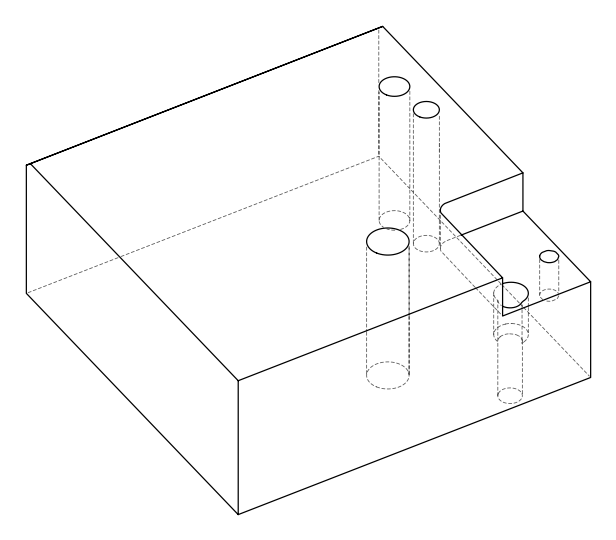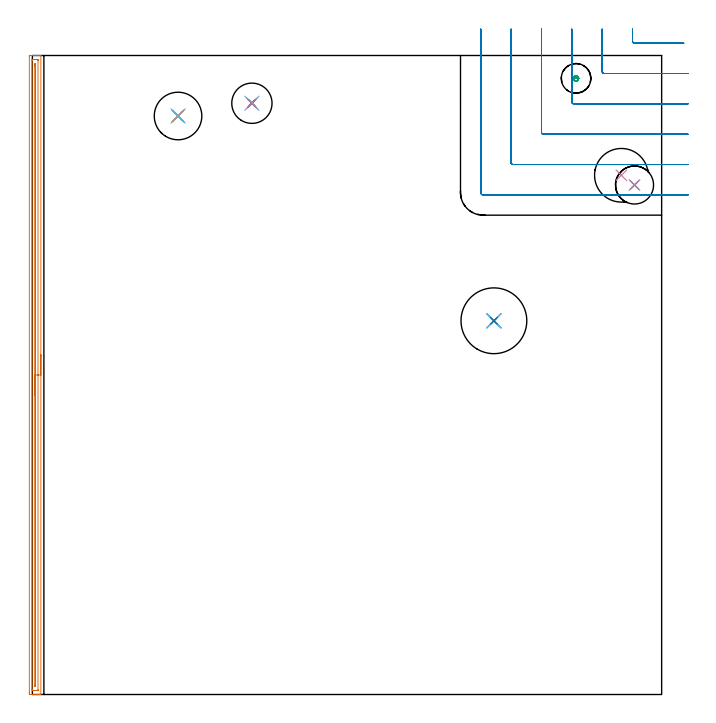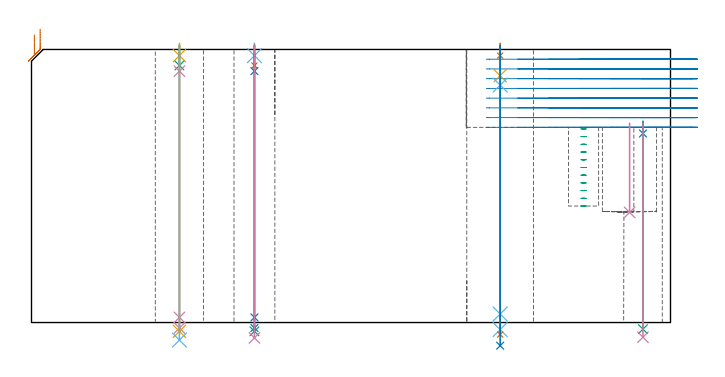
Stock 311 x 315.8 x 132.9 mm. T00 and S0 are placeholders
(PLAN: 22 operations, 18 tool changes, 26.5 min)
(1 AREA_MILL | FG_CHAMFER_SURFACE | UGT0205_001 | 7.72 min | 5136 mm3)
(2 MILL_CORNER_NOTCH_RECTANGULAR | CORNER_NOTCH_RECTANGULAR | UGT0201_094 | Follow Part, ap 5, ae 75% | 11.68 min | 296235 mm3)
(3 MILL_BLIND_HOLE_FROM_SOLID_MATERIAL | STEP1POCKET | NXT0201_011 | Spiral | 0.56 min | 6400 mm3)
(4 INDEXABLE_INSERT_DRILL_BLIND_HOLE_FROM_SOLID | STEP1POCKET_1 | NXT0302_024 | 0.18 min | 22660 mm3)
(5 SPOT_DRILL | STEP1HOLE | NXT0321_9005460120000 | 0.05 min | 190 mm3)
(6 SPOT_DRILL_1 | STEP1HOLE_1 | NXT0321_9005460120000 | 0.05 min | 168 mm3)
(7 SPOT_DRILL_2 | STEP1HOLE_2 | NXT0321_9005460120000 | 0.05 min | 195 mm3)
(8 SPOT_DRILL_3 | STEP1HOLE_3 | NXT0321_9005460120000 | 0.06 min | 15 mm3)
(9 DRILL_BLIND_HOLE_INTO_CENTER | STEP1HOLE | NXT0301_023 | 0.04 min | 115 mm3)
(10 GUN_DRILL_THROUGH_HOLE | STEP1HOLE | UGT0307_001 | 0.6 min | 2427 mm3)
(11 SPADE_DRILL_TO_ENLARGE_THROUGH_HOLE | STEP1HOLE | UGT0306_003 | 0.56 min | 13576 mm3)
(12 DRILL_TO_ENLARGE_THROUGH_HOLE | STEP1HOLE | UGT0301_056 | 0.58 min | 41327 mm3)
(13 DRILL_BLIND_HOLE_INTO_CENTER_1 | STEP1HOLE_1 | NXT0301_023 | 0.04 min | 77 mm3)
(14 GUN_DRILL_THROUGH_HOLE_1 | STEP1HOLE_1 | UGT0307_001 | 0.59 min | 2457 mm3)
(15 SPADE_DRILL_TO_ENLARGE_THROUGH_HOLE_1 | STEP1HOLE_1 | UGT0306_003 | 0.56 min | 13550 mm3)
(16 DRILL_TO_ENLARGE_THROUGH_HOLE_1 | STEP1HOLE_1 | UGT0301_265 | 0.57 min | 25015 mm3)
(17 DRILL_BLIND_HOLE_INTO_CENTER_2 | STEP1HOLE_2 | NXT0301_056 | 0.06 min | 539 mm3)
(18 GUN_DRILL_THROUGH_HOLE_2 | STEP1HOLE_2 | UGT0307_005 | 0.62 min | 6536 mm3)
(19 SPADE_DRILL_TO_ENLARGE_THROUGH_HOLE_2 | STEP1HOLE_2 | UGT0306_010 | 0.56 min | 32390 mm3)
(20 DRILL_TO_ENLARGE_THROUGH_HOLE_2 | STEP1HOLE_2 | UGT0301_001 | 0.59 min | 70558 mm3)
(21 DRILL_THROUGH_HOLE_INTO_CENTER | STEP1HOLE_3 | NXT0301_065 | 0.41 min | 3732 mm3)
(22 DRILL_TO_ENLARGE_THROUGH_HOLE_3 | STEP1HOLE_3 | UGT0301_256 | 0.43 min | 13846 mm3)
(TOOL UGT0205_001 | Chamfer Mill 20 x 3 x 45 deg. | D20 FL50 Z2)
(TOOL UGT0201_094 | End mill 20 mm | D20 FL38 Z4)
(TOOL NXT0201_011 | ENDMILL 12mm [2P460-1200-NA 1630] | D12 FL38 Z6)
(TOOL NXT0302_024 | Index. Insert Drill 26.5mm [880-D2650L32-03] | D26.5 PA176 FL80 Z2)
(TOOL NXT0321_9005460120000 | NC Spot Drill, 142deg, 12mm, Carbide, Uncoated | D12 PA142 FL30 Z2)
(TOOL NXT0301_023 | Carbide Drill 5.2mm [860.1-0520-016A1-MM 2214] | D5.2 PA140 FL28 Z2)
(TOOL UGT0307_001 | Gun Drill 5 mm | D5 PA130 FL24 Z1)
(TOOL UGT0306_003 | Spade Drill 12.5mm | D12.5 PA132 FL10 Z2)
(TOOL UGT0301_056 | Twist Drill 23.5 mm | D23.5 PA118 FL155 Z2)
(TOOL UGT0301_265 | Twist Drill 19.9 mm | D19.9 PA118 FL140 Z2)
(TOOL NXT0301_056 | Carbide Drill 8.5mm [860.1-0850-026A1-MM 2214] | D8.5 PA140 FL47 Z2)
(TOOL UGT0307_005 | Gun Drill 8.3 mm | D8.3 PA130 FL24 Z1)
(TOOL UGT0306_010 | Spade Drill 19.5mm | D19.5 PA132 FL10 Z2)
(TOOL UGT0301_001 | Twist Drill 32.5 mm | D32.5 PA118 FL185 Z2)
(TOOL NXT0301_065 | Carbide Drill 9.4mm [860.1-0940-075A1-MM 2214] | D9.4 PA140 FL98 Z2)
(TOOL UGT0301_256 | Twist Drill 18.8 mm | D18.8 PA118 FL135 Z2)
(OP 1 AREA_MILL)
G17 G21 G94 G90
T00 M6
G54
G17 G0 G90 X4.2 Y167.9 S1061 M3
G43 Z142.9 H0
G94 G1 Y167.862 Z142.028 F250.
Y167.748 Z141.163
Y167.559 Z140.312
Y167.297 Z139.48
Y166.963 Z138.674
Y166.56 Z137.9
Y166.092 Z137.164
Y165.56 Z136.472
Y164.971 Z135.829
Y164.328 Z135.239
Y163.636 Z134.708
Y162.9 Z134.24
Y162.126 Z133.837
Y161.32 Z133.503
Y160.488 Z133.241
Y159.637 Z133.052
Y158.772 Z132.938
Y157.9 Z132.9
Y0.175
X4.197 Y0.01 Z132.889
X4.136 Y0.007 Z132.828
X3.717 Y0. Z132.416
X3.39 Z132.09
X2.69 Z131.385
X1.447 Z130.144
X0.903 Z129.598
X0.282 Z128.977
X-1.14 Y0.002 Z127.556
X-1.492 Y0.007 Z127.205
X-1.494 Y0.01 Z127.202
X-1.499 Y0.622 Z127.201
X-1.5 Y1.239 Z127.2
X-1.499 Y315.178 Z127.201
X-1.494 Y315.79 Z127.202
X-1.492 Y315.793 Z127.205
X-0.883 Y315.8 Z127.813
X0.903 Z129.598
X2.34 Z131.036
X2.69 Z131.385
X3.39 Z132.09
X3.717 Z132.416
X4.136 Y315.793 Z132.828
X4.197 Y315.79 Z132.888
X4.2 Y315.625 Z132.9
Y157.9
X2.786 Z131.486
X2.785 Y2.314 Z131.485
X2.784 Y2.217 Z131.484
X2.779 Y2.028 Z131.479
X2.774 Y2.009 Z131.474
X2.766 Y2.005 Z131.466
X2.741 Y2.002 Z131.441
X1.312 Y2. Z130.012
X0.419 Z129.119
X0.01 Y2.003 Z128.71
X-0.048 Y2.006 Z128.652
X-0.077 Y2.009 Z128.623
X-0.081 Y2.122 Z128.619
X-0.085 Y2.313 Z128.615
X-0.086 Y2.409 Z128.614
X-0.085 Y313.487 Z128.615
X-0.084 Y313.583 Z128.616
X-0.079 Y313.773 Z128.621
X-0.074 Y313.792 Z128.626
X-0.066 Y313.795 Z128.634
X-0.041 Y313.798 Z128.659
X1.388 Y313.8 Z130.088
X2.281 Z130.981
X2.69 Y313.797 Z131.39
X2.748 Y313.794 Z131.448
X2.777 Y313.791 Z131.477
X2.781 Y313.678 Z131.481
X2.785 Y313.487 Z131.485
X2.786 Y313.391 Z131.486
Y313.295
Y157.9
X1.371 Z130.071
Y4.622
X1.367 Y4.196 Z130.067
X1.365 Y4.155 Z130.065
X1.351 Y4.057 Z130.051
X1.335 Y4.196 Z130.035
X1.332 Y4.24 Z130.032
X1.329 Y4.664 Z130.029
X1.328 Y310.71 Z130.028
X1.329 Y311.177 Z130.029
X1.333 Y311.604 Z130.033
X1.335 Y311.645 Z130.035
X1.349 Y311.744 Z130.049
X1.364 Y311.604 Z130.064
X1.371 Y311.178 Z130.071
Y311.136
Y157.9
Y157.028 Z130.109
Y156.164 Z130.223
Y155.312 Z130.412
Y154.48 Z130.675
Y153.674 Z131.008
Y152.9 Z131.411
Y152.164 Z131.88
Y151.472 Z132.411
Y150.829 Z133.
Y150.24 Z133.644
Y149.709 Z134.336
Y149.24 Z135.071
Y148.837 Z135.845
Y148.503 Z136.651
Y148.241 Z137.483
Y148.052 Z138.335
Y147.938 Z139.2
Y147.9 Z140.071
G0 Z142.9
M5
M2
(OP 2 MILL_CORNER_NOTCH_RECTANGULAR)
G17 G21 G94 G90
T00 M6
G54
G17 G0 G90 X296.6 Y328.8 S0 M3
G43 Z142.9 H0
Z128.162
G94 G1 Y325.8 F250.
Y322.894 F500.
G3 X297.594 Y321.9 R1.
G1 X318.924
X321.924 F250.
G0 Z142.9
X281.6 Y328.8
Z128.162
G1 Y325.8
Y307.895 F500.
G3 X282.595 Y306.9 R1.
G1 X321.
X324. F250.
G0 Z142.9
X266.6 Y328.8
Z128.162
G1 Y325.8
Y292.895 F500.
G3 X267.595 Y291.9 R1.
G1 X321.
X324. F250.
G0 Z142.9
X251.6 Y328.8
Z128.162
G1 Y325.8
Y277.895 F500.
G3 X252.595 Y276.9 R1.
G1 X321.
X324. F250.
G0 Z142.9
X236.6 Y328.8
Z128.162
G1 Y325.8
Y262.896 F500.
G3 X237.596 Y261.9 R1.
G1 X321.
X324. F250.
G0 Z142.9
X221.6 Y328.8
Z128.162
G1 Y325.8
Y248.1 F500.
G3 X222.8 Y246.9 R1.2
G1 X321.
X324. F250.
G0 Z142.9
X296.6 Y328.8
Z123.425
G1 Y325.8
Y322.894 F500.
G3 X297.594 Y321.9 R1.
G1 X318.924
X321.924 F250.
G0 Z142.9
X281.6 Y328.8
Z123.425
G1 Y325.8
Y307.895 F500.
G3 X282.595 Y306.9 R1.
G1 X321.
X324. F250.
G0 Z142.9
X266.6 Y328.8
Z123.425
G1 Y325.8
Y292.895 F500.
G3 X267.595 Y291.9 R1.
G1 X321.
X324. F250.
G0 Z142.9
X251.6 Y328.8
Z123.425
G1 Y325.8
Y277.895 F500.
G3 X252.595 Y276.9 R1.
G1 X321.
X324. F250.
G0 Z142.9
X236.6 Y328.8
Z123.425
G1 Y325.8
Y262.896 F500.
G3 X237.596 Y261.9 R1.
G1 X321.
X324. F250.
G0 Z142.9
X221.6 Y328.8
Z123.425
G1 Y325.8
Y248.1 F500.
G3 X222.8 Y246.9 R1.2
G1 X321.
X324. F250.
G0 Z142.9
X296.6 Y328.8
Z118.687
G1 Y325.8
Y322.894 F500.
G3 X297.594 Y321.9 R1.
G1 X318.924
X321.924 F250.
G0 Z142.9
X281.6 Y328.8
Z118.687
G1 Y325.8
Y307.895 F500.
G3 X282.595 Y306.9 R1.
G1 X321.
X324. F250.
G0 Z142.9
X266.6 Y328.8
Z118.687
G1 Y325.8
Y292.895 F500.
G3 X267.595 Y291.9 R1.
G1 X321.
X324. F250.
G0 Z142.9
X251.6 Y328.8
Z118.687
G1 Y325.8
Y277.895 F500.
G3 X252.595 Y276.9 R1.
G1 X321.
X324. F250.
G0 Z142.9
X236.6 Y328.8
Z118.687
G1 Y325.8
Y262.896 F500.
G3 X237.596 Y261.9 R1.
G1 X321.
X324. F250.
G0 Z142.9
X221.6 Y328.8
Z118.687
G1 Y325.8
Y248.1 F500.
G3 X222.8 Y246.9 R1.2
G1 X321.
X324. F250.
G0 Z142.9
X296.6 Y328.8
Z113.95
G1 Y325.8
Y322.894 F500.
G3 X297.594 Y321.9 R1.
G1 X318.924
X321.924 F250.
G0 Z142.9
X281.6 Y328.8
Z113.95
G1 Y325.8
Y307.895 F500.
G3 X282.595 Y306.9 R1.
G1 X321.
X324. F250.
G0 Z142.9
X266.6 Y328.8
Z113.95
G1 Y325.8
Y292.895 F500.
G3 X267.595 Y291.9 R1.
G1 X321.
X324. F250.
G0 Z142.9
X251.6 Y328.8
Z113.95
G1 Y325.8
Y277.895 F500.
G3 X252.595 Y276.9 R1.
G1 X321.
X324. F250.
G0 Z142.9
X236.6 Y328.8
Z113.95
G1 Y325.8
Y262.896 F500.
G3 X237.596 Y261.9 R1.
G1 X321.
X324. F250.
G0 Z142.9
X221.6 Y328.8
Z113.95
G1 Y325.8
Y248.1 F500.
G3 X222.8 Y246.9 R1.2
G1 X321.
X324. F250.
G0 Z142.9
X296.6 Y328.8
Z109.212
G1 Y325.8
Y322.894 F500.
G3 X297.594 Y321.9 R1.
G1 X318.924
X321.924 F250.
G0 Z142.9
X281.6 Y328.8
Z109.212
G1 Y325.8
Y307.895 F500.
G3 X282.595 Y306.9 R1.
G1 X321.
X324. F250.
G0 Z142.9
X266.6 Y328.8
Z109.212
G1 Y325.8
Y292.895 F500.
G3 X267.595 Y291.9 R1.
G1 X321.
X324. F250.
G0 Z142.9
X251.6 Y328.8
Z109.212
G1 Y325.8
Y277.895 F500.
G3 X252.595 Y276.9 R1.
G1 X321.
X324. F250.
G0 Z142.9
X236.6 Y328.8
Z109.212
G1 Y325.8
Y262.896 F500.
G3 X237.596 Y261.9 R1.
G1 X321.
X324. F250.
G0 Z142.9
X221.6 Y328.8
Z109.212
G1 Y325.8
Y248.1 F500.
G3 X222.8 Y246.9 R1.2
G1 X321.
X324. F250.
G0 Z142.9
X296.6 Y328.8
Z104.475
G1 Y325.8
Y322.894 F500.
G3 X297.594 Y321.9 R1.
G1 X318.924
X321.924 F250.
G0 Z142.9
X281.6 Y328.8
Z104.475
G1 Y325.8
Y307.895 F500.
G3 X282.595 Y306.9 R1.
G1 X321.
X324. F250.
G0 Z142.9
X266.6 Y328.8
Z104.475
G1 Y325.8
Y292.895 F500.
G3 X267.595 Y291.9 R1.
G1 X321.
X324. F250.
G0 Z142.9
X251.6 Y328.8
Z104.475
G1 Y325.8
Y277.895 F500.
G3 X252.595 Y276.9 R1.
G1 X321.
X324. F250.
G0 Z142.9
X236.6 Y328.8
Z104.475
G1 Y325.8
Y262.896 F500.
G3 X237.596 Y261.9 R1.
G1 X321.
X324. F250.
G0 Z142.9
X221.6 Y328.8
Z104.475
G1 Y325.8
Y248.1 F500.
G3 X222.8 Y246.9 R1.2
G1 X321.
X324. F250.
G0 Z142.9
X296.6 Y328.8
Z99.737
G1 Y325.8
Y322.894 F500.
G3 X297.594 Y321.9 R1.
G1 X318.924
X321.924 F250.
G0 Z142.9
X281.6 Y328.8
Z99.737
G1 Y325.8
Y307.895 F500.
G3 X282.595 Y306.9 R1.
G1 X321.
X324. F250.
G0 Z142.9
X266.6 Y328.8
Z99.737
G1 Y325.8
Y292.895 F500.
G3 X267.595 Y291.9 R1.
G1 X321.
X324. F250.
G0 Z142.9
X251.6 Y328.8
Z99.737
G1 Y325.8
Y277.895 F500.
G3 X252.595 Y276.9 R1.
G1 X321.
X324. F250.
G0 Z142.9
X236.6 Y328.8
Z99.737
G1 Y325.8
Y262.896 F500.
G3 X237.596 Y261.9 R1.
G1 X321.
X324. F250.
G0 Z142.9
X221.6 Y328.8
Z99.737
G1 Y325.8
Y248.1 F500.
G3 X222.8 Y246.9 R1.2
G1 X321.
X324. F250.
G0 Z142.9
X296.6 Y328.8
Z95.
G1 Y325.8
Y322.894 F500.
G3 X297.594 Y321.9 R1.
G1 X318.924
X321.924 F250.
G0 Z142.9
X281.6 Y328.8
Z95.
G1 Y325.8
Y307.895 F500.
G3 X282.595 Y306.9 R1.
G1 X321.
X324. F250.
G0 Z142.9
X266.6 Y328.8
Z95.
G1 Y325.8
Y292.895 F500.
G3 X267.595 Y291.9 R1.
G1 X321.
X324. F250.
G0 Z142.9
X251.6 Y328.8
Z95.
G1 Y325.8
Y277.895 F500.
G3 X252.595 Y276.9 R1.
G1 X321.
X324. F250.
G0 Z142.9
X236.6 Y328.8
Z95.
G1 Y325.8
Y262.896 F500.
G3 X237.596 Y261.9 R1.
G1 X321.
X324. F250.
G0 Z142.9
X221.6 Y328.8
Z95.
G1 Y325.8
Y248.1 F500.
G3 X222.8 Y246.9 R1.2
G1 X321.
X324. F250.
G0 Z142.9
M5
M2
(OP 3 MILL_BLIND_HOLE_FROM_SOLID_MATERIAL)
G17 G21 G94 G90
T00 M6
G54
G17 G0 G90 X268.7 Y304.5 S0 M3
G43 Z142.9 H1
Z94.245
G94 G3 X269.35 Y305.15 R0.65 F250.
X268.7 Y305.8 R0.65
X267.4 Y304.5 R1.3
X268.7 Y305.8 R-1.3
X268.05 Y305.15 R0.65
X268.7 Y304.5 R0.65
G0 Z90.491
G3 X269.35 Y305.15 R0.65
X268.7 Y305.8 R0.65
X267.4 Y304.5 R1.3
X268.7 Y305.8 R-1.3
X268.05 Y305.15 R0.65
X268.7 Y304.5 R0.65
G0 Z86.736
G3 X269.35 Y305.15 R0.65
X268.7 Y305.8 R0.65
X267.4 Y304.5 R1.3
X268.7 Y305.8 R-1.3
X268.05 Y305.15 R0.65
X268.7 Y304.5 R0.65
G0 Z82.982
G3 X269.35 Y305.15 R0.65
X268.7 Y305.8 R0.65
X267.4 Y304.5 R1.3
X268.7 Y305.8 R-1.3
X268.05 Y305.15 R0.65
X268.7 Y304.5 R0.65
G0 Z79.227
G3 X269.35 Y305.15 R0.65
X268.7 Y305.8 R0.65
X267.4 Y304.5 R1.3
X268.7 Y305.8 R-1.3
X268.05 Y305.15 R0.65
X268.7 Y304.5 R0.65
G0 Z75.473
G3 X269.35 Y305.15 R0.65
X268.7 Y305.8 R0.65
X267.4 Y304.5 R1.3
X268.7 Y305.8 R-1.3
X268.05 Y305.15 R0.65
X268.7 Y304.5 R0.65
G0 Z71.718
G3 X269.35 Y305.15 R0.65
X268.7 Y305.8 R0.65
X267.4 Y304.5 R1.3
X268.7 Y305.8 R-1.3
X268.05 Y305.15 R0.65
X268.7 Y304.5 R0.65
G0 Z67.964
G3 X269.35 Y305.15 R0.65
X268.7 Y305.8 R0.65
X267.4 Y304.5 R1.3
X268.7 Y305.8 R-1.3
X268.05 Y305.15 R0.65
X268.7 Y304.5 R0.65
G0 Z64.209
G3 X269.35 Y305.15 R0.65
X268.7 Y305.8 R0.65
X267.4 Y304.5 R1.3
X268.7 Y305.8 R-1.3
X268.05 Y305.15 R0.65
X268.7 Y304.5 R0.65
G0 Z60.455
G3 X269.35 Y305.15 R0.65
X268.7 Y305.8 R0.65
X267.4 Y304.5 R1.3
X268.7 Y305.8 R-1.3
X268.05 Y305.15 R0.65
X268.7 Y304.5 R0.65
G0 Z56.7
G3 X269.35 Y305.15 R0.65
X268.7 Y305.8 R0.65
X267.4 Y304.5 R1.3
X268.7 Y305.8 R-1.3
X268.05 Y305.15 R0.65
X268.7 Y304.5 R0.65
G0 Z142.9
M5
M2
(OP 4 INDEXABLE_INSERT_DRILL_BLIND_HOLE_FROM_SOLID)
G17 G21 G94 G90
T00 M6
G54
G17 G0 G90 X291.1 Y256.6 S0 M3
G43 Z142.9 H1
G94 G81 G98 Z53.6 F250. R97.
G80
M5
M2
(OP 5 SPOT_DRILL)
G17 G21 G94 G90
T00 M6
G54
G17 G0 G90 X72. Y285.9 S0 M3
G43 Z142.9 H0
G94 G81 G98 Z129.9 F250. R135.9
G80
M5
M2
(OP 6 SPOT_DRILL_1)
G17 G21 G94 G90
T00 M6
G54
G17 G0 G90 X108.5 Y292.2 S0 M3
G43 Z142.9 H0
G94 G81 G98 Z129.9 F250. R135.9
G80
M5
M2
(OP 7 SPOT_DRILL_2)
G17 G21 G94 G90
T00 M6
G54
G17 G0 G90 X228.1 Y184.7 S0 M3
G43 Z142.9 H0
G94 G81 G98 Z129.9 F250. R135.9
G80
M5
M2
(OP 8 SPOT_DRILL_3)
G17 G21 G94 G90
T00 M6
G54
G17 G0 G90 X297.6 Y251.8 S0 M3
G43 Z142.9 H0
G94 G81 G98 Z92. F250. R98.
G80
M5
M2
(OP 9 DRILL_BLIND_HOLE_INTO_CENTER)
G17 G21 G94 G90
T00 M6
G54
G17 G0 G90 X72. Y285.9 S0 M3
G43 Z142.9 H1
G94 G81 G98 Z125.1 F250. R134.9
G80
M5
M2
(OP 10 GUN_DRILL_THROUGH_HOLE)
G17 G21 G94 G90
T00 M6
G54
G17 G0 G90 X72. Y285.9 M8
G43 Z142.9 H0
Z131.65
S716 M3
G94 G1 Z122.344 F125. M26
G4 X.084
Z2.5 F250.
G4 X.084
Z-2.666 F125.
G4 X.084
M5
M9
G0 Z131.65
Z142.9
M2
(OP 11 SPADE_DRILL_TO_ENLARGE_THROUGH_HOLE)
G17 G21 G94 G90
T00 M6
G54
G17 G0 G90 X72. Y285.9 S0 M3
G43 Z142.9 H0
G94 G73 G98 Z-4.283 F250. Q12.471 R134.9
G80
M5
M2
(OP 12 DRILL_TO_ENLARGE_THROUGH_HOLE)
G17 G21 G94 G90
T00 M6
G54
G17 G0 G90 X72. Y285.9 S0 M3
G43 Z142.9 H0
G94 G73 G98 Z-8.56 F250. Q20.209 R134.9
G80
M5
M2
(OP 13 DRILL_BLIND_HOLE_INTO_CENTER_1)
G17 G21 G94 G90
T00 M6
G54
G17 G0 G90 X108.5 Y292.2 S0 M3
G43 Z142.9 H1
G94 G81 G98 Z125.1 F250. R134.9
G80
M5
M2
(OP 14 GUN_DRILL_THROUGH_HOLE_1)
G17 G21 G94 G90
T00 M6
G54
G17 G0 G90 X108.5 Y292.2 M8
G43 Z142.9 H0
Z130.786
S716 M3
G94 G1 Z122.344 F125. M26
G4 X.084
Z2.5 F250.
G4 X.084
Z-2.666 F125.
G4 X.084
M5
M9
G0 Z130.786
Z142.9
M2
(OP 15 SPADE_DRILL_TO_ENLARGE_THROUGH_HOLE_1)
G17 G21 G94 G90
T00 M6
G54
G17 G0 G90 X108.5 Y292.2 S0 M3
G43 Z142.9 H0
G94 G73 G98 Z-4.283 F250. Q12.471 R134.9
G80
M5
M2
(OP 16 DRILL_TO_ENLARGE_THROUGH_HOLE_1)
G17 G21 G94 G90
T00 M6
G54
G17 G0 G90 X108.5 Y292.2 S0 M3
G43 Z142.9 H0
G94 G73 G98 Z-7.479 F250. Q17.547 R134.9
G80
M5
M2
(OP 17 DRILL_BLIND_HOLE_INTO_CENTER_2)
G17 G21 G94 G90
T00 M6
G54
G17 G0 G90 X228.1 Y184.7 S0 M3
G43 Z142.9 H1
G94 G81 G98 Z120.15 F250. R134.9
G80
M5
M2
(OP 18 GUN_DRILL_THROUGH_HOLE_2)
G17 G21 G94 G90
T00 M6
G54
G17 G0 G90 X228.1 Y184.7 M8
G43 Z142.9 H0
Z129.46
S716 M3
G94 G1 Z115.575 F125. M26
G4 X.084
Z4.15 F250.
G4 X.084
Z-3.435 F125.
G4 X.084
M5
M9
G0 Z129.46
Z142.9
M2
(OP 19 SPADE_DRILL_TO_ENLARGE_THROUGH_HOLE_2)
G17 G21 G94 G90
T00 M6
G54
G17 G0 G90 X228.1 Y184.7 S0 M3
G43 Z142.9 H0
G94 G73 G98 Z-5.841 F250. Q17.343 R134.9
G80
M5
M2
(OP 20 DRILL_TO_ENLARGE_THROUGH_HOLE_2)
G17 G21 G94 G90
T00 M6
G54
G17 G0 G90 X228.1 Y184.7 S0 M3
G43 Z142.9 H0
G94 G73 G98 Z-11.264 F250. Q28.833 R134.9
G80
M5
M2
(OP 21 DRILL_THROUGH_HOLE_INTO_CENTER)
G17 G21 G94 G90
T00 M6
G54
G17 G0 G90 X297.6 Y251.8 S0 M3
G43 Z142.9 H1
G94 G73 G98 Z-3.211 F250. Q8.928 R97.
G80
M5
M2
(OP 22 DRILL_TO_ENLARGE_THROUGH_HOLE_3)
G17 G21 G94 G90
T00 M6
G54
G17 G0 G90 X297.6 Y251.8 S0 M3
G43 Z142.9 H0
G94 G73 G98 Z-7.148 F250. Q17.025 R97.
G80
M5
M2
